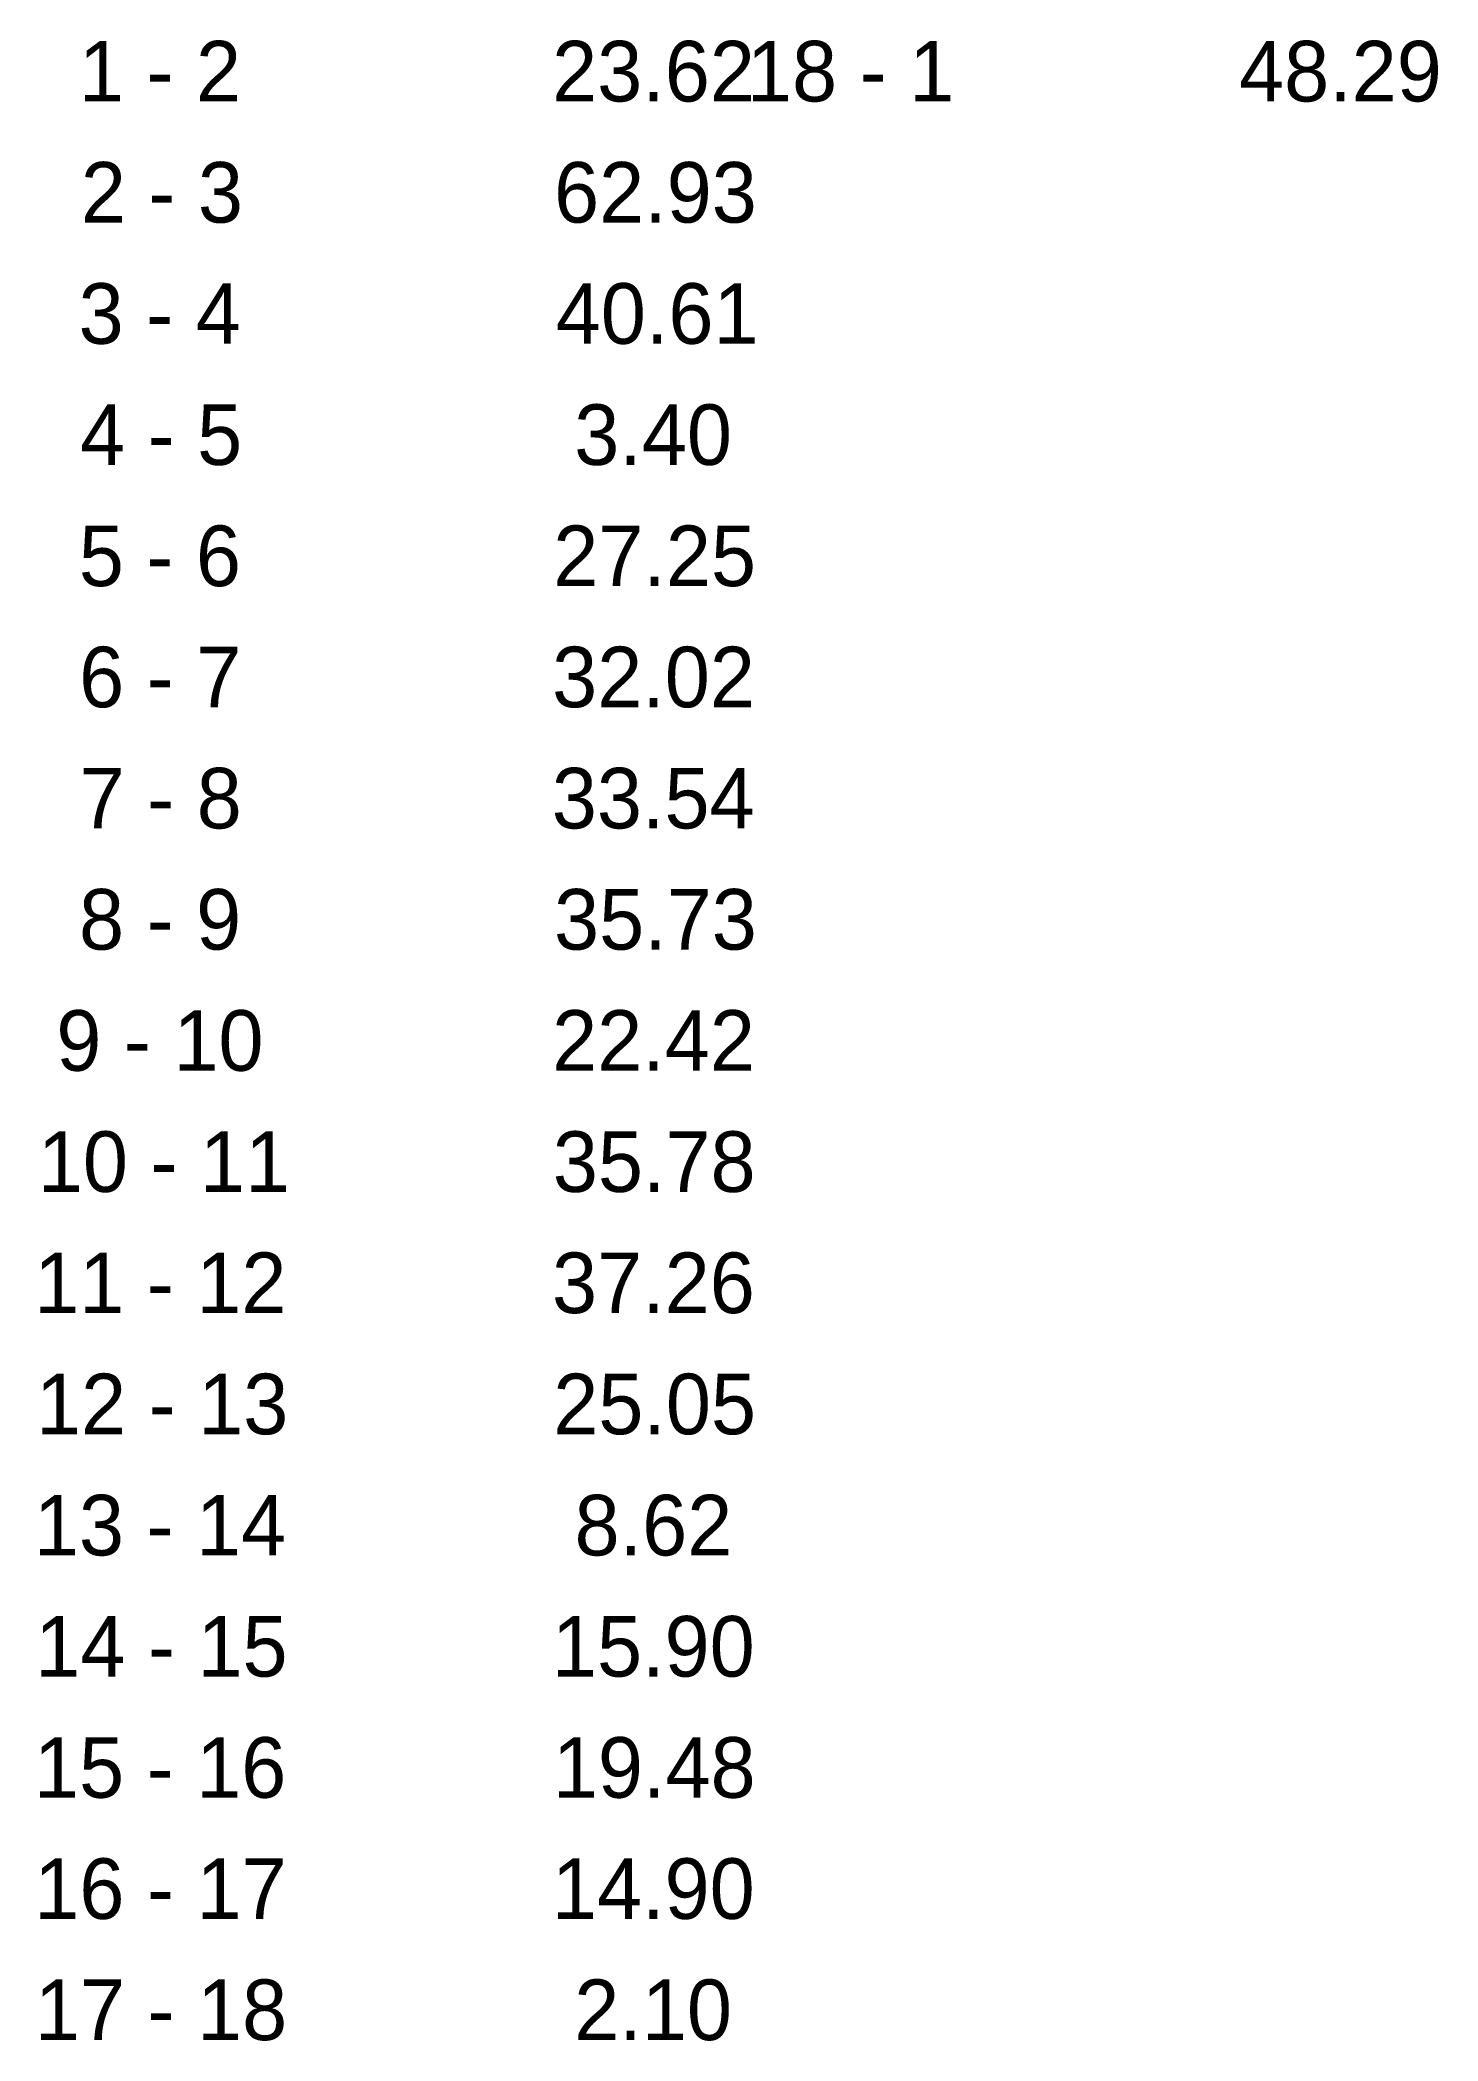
# Model space of a CAD drawing. Extents: x 531234 to 534745, y 1846979 to 1847650.
# Drawn here: x 531233.7 to 531372.2, y 1846978.7 to 1847176.9 of the extents above.
import ezdxf

# ---------------------------------------------------------------- set-up
doc = ezdxf.new("R2010")
doc.units = 0
doc.layers.add('Level 52', color=7, linetype='Continuous')

msp = doc.modelspace()

# ---------------------------------------------------------------- texts
at = {"layer": 'Level 52'}
for s, p in [('1 - 2', (531237.6, 1847170.83)), ('23.62', (531284.45, 1847170.83)), ('18 - 1', (531303.74, 1847170.83)), ('48.29', (531352.46, 1847170.83)), ('2 - 3', (531237.79, 1847158.83)), ('62.93', (531284.64, 1847158.83)), ('3 - 4', (531237.57, 1847146.83)), ('40.61', (531284.81, 1847146.83)), ('4 - 5', (531237.71, 1847134.83)), ('3.40', (531286.64, 1847134.83)), ('5 - 6', (531237.59, 1847122.83)), ('27.25', (531284.56, 1847122.83)), ('6 - 7', (531237.62, 1847110.83)), ('32.02', (531284.45, 1847110.83)), ('7 - 8', (531237.67, 1847098.83)), ('33.54', (531284.42, 1847098.83)), ('8 - 9', (531237.61, 1847086.83)), ('35.73', (531284.64, 1847086.83)), ('9 - 10', (531235.36, 1847074.83)), ('22.42', (531284.45, 1847074.83)), ('10 - 11', (531233.53, 1847062.83)), ('35.78', (531284.52, 1847062.83)), ('11 - 12', (531233.17, 1847050.83)), ('37.26', (531284.44, 1847050.83)), ('12 - 13', (531233.35, 1847038.83)), ('25.05', (531284.56, 1847038.83)), ('13 - 14', (531233.14, 1847026.83)), ('8.62', (531286.67, 1847026.83)), ('15.90', (531284.43, 1847014.83)), ('14 - 15', (531233.28, 1847014.83)), ('15 - 16', (531233.15, 1847002.83)), ('19.48', (531284.52, 1847002.83)), ('16 - 17', (531233.18, 1846990.83)), ('14.90', (531284.43, 1846990.83)), ('17 - 18', (531233.24, 1846978.83)), ('2.10', (531286.64, 1846978.83))]:
    msp.add_text(s, height=6, dxfattribs=at).set_placement(p)

doc.saveas('drawing.dxf')
